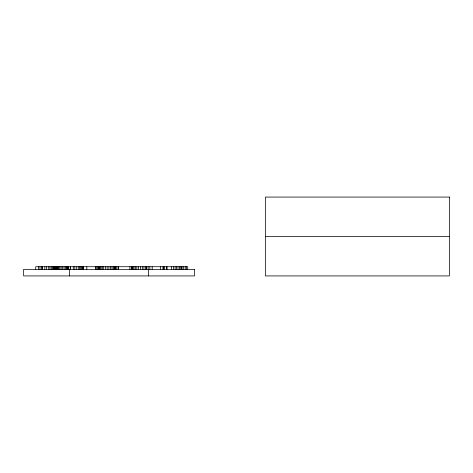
<?xml version="1.0" encoding="UTF-8"?>
<svg xmlns="http://www.w3.org/2000/svg" width="473" height="473" viewBox="0 0 473 473"><rect width="100%" height="100%" fill="white"/><g stroke="black" fill="none" stroke-linecap="round" stroke-linejoin="round"><path stroke-width="0.71" d="M265.371 236.5L449.35 236.5M187.722 269.356L187.722 266.725L35.706 266.725L35.706 269.356M186.557 266.725L186.557 269.356M185.227 266.725L185.227 269.356M183.713 266.725L183.713 269.356M181.892 266.725L181.892 269.356M181.839 266.725L181.839 269.356M181.591 266.725L181.579 269.356M180.804 266.725L180.804 269.356M179.586 266.725L179.586 269.356M178.014 266.725L178.014 269.356M176.583 266.725L176.583 269.356M175.122 266.725L175.122 269.356M173.455 266.725L173.455 269.356M171.38 266.725L171.38 269.356M167.064 266.725L167.064 269.356M166.413 266.725L166.413 269.356M164.645 266.725L164.645 269.356M163.262 266.725L163.262 269.356M163.031 266.725L163.031 269.356M160.465 266.725L160.465 269.356M152.182 266.725L152.182 269.356M149.858 266.725L149.858 269.356M148.492 269.356L148.492 275.925M148.144 266.725L148.144 269.356M146.719 266.725L146.719 269.356M146.648 266.725L146.648 269.356M146.429 266.725L146.429 269.356M145.442 266.725L145.442 269.356M143.952 266.725L143.952 269.356M142.29 266.725L142.29 269.356M140.493 266.725L140.493 269.356M138.589 266.725L138.589 269.356M136.851 266.725L136.851 269.356M135.319 266.725L135.319 269.356M134.019 266.725L134.019 269.356M132.978 266.725L132.978 269.356M132.209 266.725L132.209 269.356M131.736 266.725L131.736 269.356M131.577 266.725L131.577 269.356M129.904 266.725L129.904 269.356M118.291 266.725L118.291 269.356M118.185 266.725L118.185 269.356M116.742 266.725L116.742 269.356M115.453 266.725L115.406 269.356M115.311 266.725L115.306 269.356M114.874 266.725L114.874 269.356M114.164 266.725L114.164 269.356M113.201 266.725L113.201 269.356M111.959 266.725L111.959 269.356M110.528 266.725L110.528 269.356M108.92 266.725L108.92 269.356M107.158 266.725L107.158 269.356M105.355 266.725L105.355 269.356M103.735 266.725L103.735 269.356M102.322 266.725L102.322 269.356M101.116 266.725L101.116 269.356M100.164 266.725L100.164 269.356M99.454 266.725L99.454 269.356M99.023 266.725L99.023 269.356M97.296 266.725L97.296 269.356M95.954 266.725L95.954 269.356M95.877 266.725L95.877 269.356M86.819 266.725L86.819 269.356M83.331 266.725L83.331 269.356M83.218 266.725L83.218 269.356M83.106 266.725L83.106 269.356M82.887 266.725L82.887 269.356M82.349 266.725L82.349 269.356M81.634 266.725L81.634 269.356M80.67 266.725L80.67 269.356M79.588 266.725L79.588 269.356M78.305 266.725L78.305 269.356M76.738 266.725L76.738 269.356M74.846 266.725L74.846 269.356M73.268 266.725L73.268 269.356M70.583 266.725L70.583 269.356M70.294 266.725L70.294 269.356M69.643 269.356L69.643 275.925M68.567 266.725L68.567 269.356M68.473 266.725L68.479 269.356M68.408 266.725L68.408 269.356M68.201 266.725L68.201 269.356M67.74 266.725L67.74 269.356M67.101 266.725L67.101 269.356M66.267 266.725L66.267 269.356M65.239 266.725L65.239 269.356M64.003 266.725L64.003 269.356M62.578 266.725L62.578 269.356M61.129 266.725L61.129 269.356M59.894 266.725L59.894 269.356M58.859 266.725L58.859 269.356M58.031 266.725L58.031 269.356M57.399 266.725L57.399 269.356M56.949 266.725L56.943 269.356M56.837 266.725L56.837 269.356M56.671 266.725L56.677 269.356M56.583 266.725L56.583 269.356M55.442 266.725L55.442 269.356M54.898 266.725L54.898 269.356M54.785 266.725L54.785 269.356M54.673 266.725L54.673 269.356M54.448 266.725L54.448 269.356M53.916 266.725L53.916 269.356M53.195 266.725L53.195 269.356M52.231 266.725L52.231 269.356M51.149 266.725L51.149 269.356M49.872 266.725L49.872 269.356M48.299 266.725L48.299 269.356M46.413 266.725L46.413 269.356M44.834 266.725L44.834 269.356M42.286 266.725L42.322 269.356M42.144 266.725L42.144 269.356M41.861 266.725L41.861 269.356M39.974 266.725L39.974 269.356M38.39 266.725L38.39 269.356M449.35 197.075L265.371 197.075L265.371 275.925L449.35 275.925L449.35 197.075M194.486 269.356L23.65 269.356L23.65 275.925L194.486 275.925L194.486 269.356M98.91 269.356L98.91 266.725L98.875 269.356"/></g></svg>
